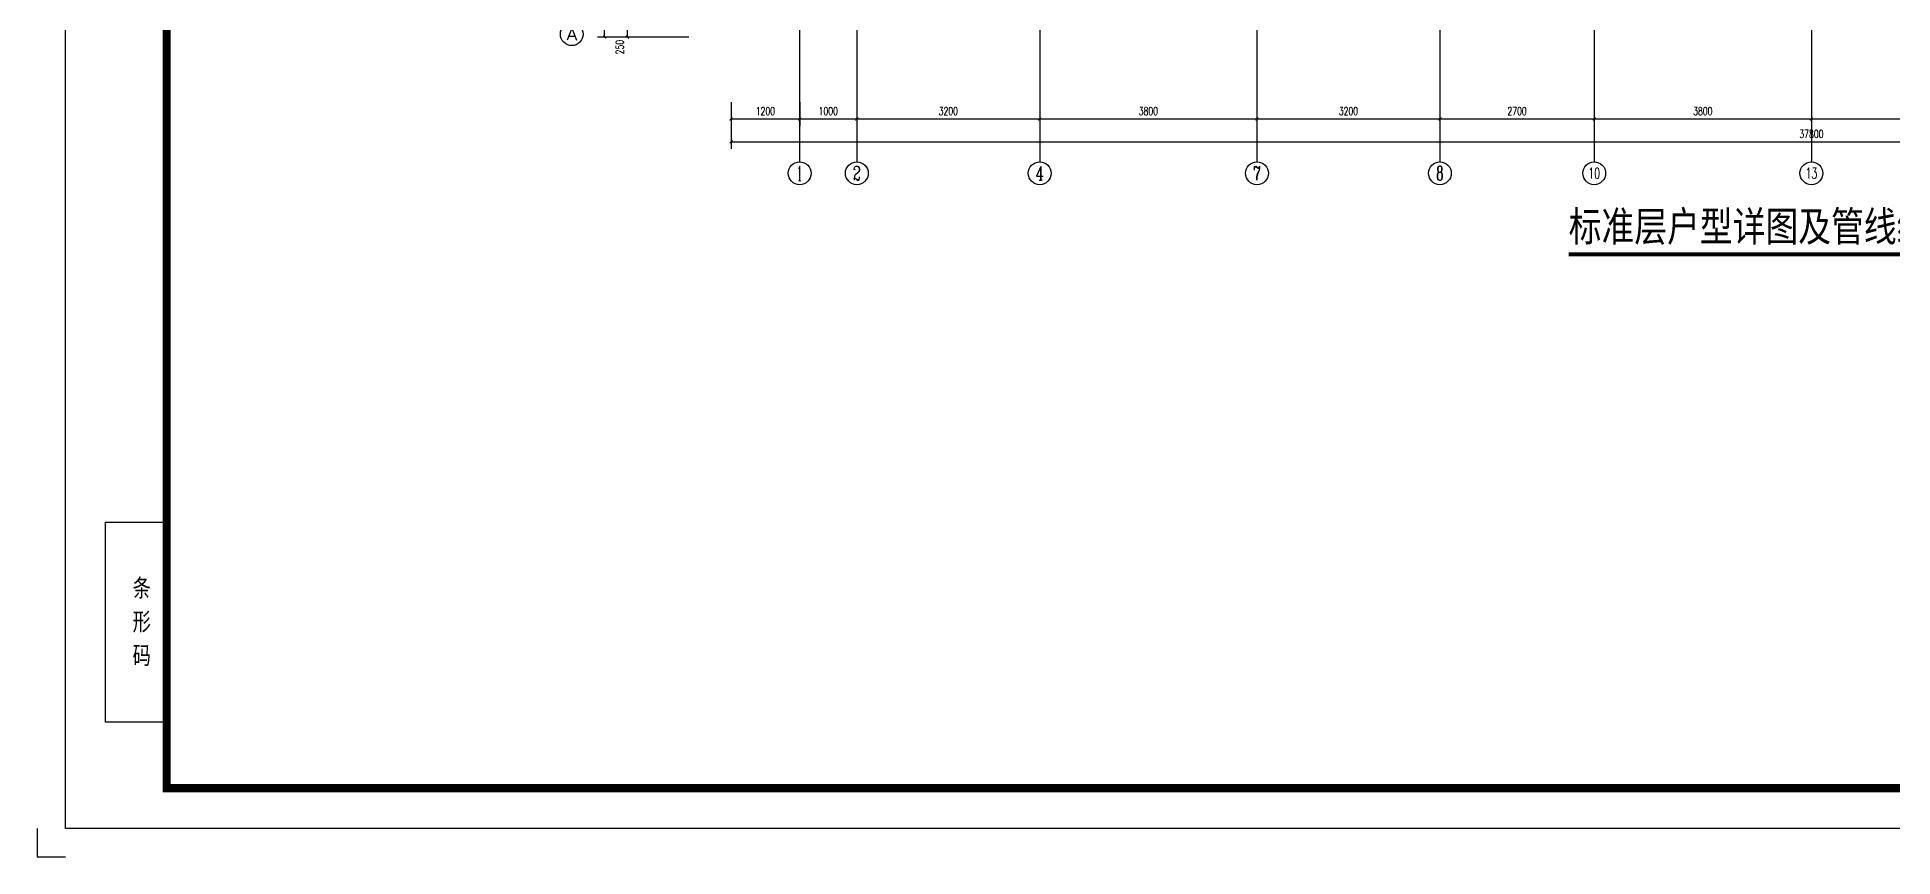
# Model space of a CAD drawing. Extents: x 174844 to 235370, y 408491 to 451532.
# Drawn here: x 174844 to 207309, y 408491 to 422839 of the extents above; entities that cross this region are included whole.
import ezdxf
from ezdxf.enums import TextEntityAlignment as Align

# ---------------------------------------------------------------- set-up
doc = ezdxf.new("R2010")
doc.units = 0
doc.header["$LTSCALE"] = 10
doc.header["$MEASUREMENT"] = 0
doc.linetypes.add('DOTE', pattern=[2.42, 2, -0.2, 0.02, -0.2])
for name, color, linetype in [('AXIS', 3, 'Continuous'), ('AXIS_TEXT', 7, 'Continuous'), ('DIM_SYMB', 3, 'Continuous'), ('DOTE', 24, 'DOTE'), ('PUB_TEXT', 7, 'Continuous'), ('PUB_TITLE', 4, 'Continuous')]:
    doc.layers.add(name, color=color, linetype=linetype)
doc.layers.add('条形码', color=7, linetype='Continuous', plot=False)
doc.styles.add('-黑体', font='simhei.ttf', dxfattribs={"width": 0.8})
doc.styles.add('_TCH_AXIS', font='COMPLEX', dxfattribs={"bigfont": 'GBCBIG'})
doc.styles.add('A_AXIS', font='COMPLEX', dxfattribs={"width": 0.8, "bigfont": 'HZ'})
doc.styles.add('A_DIM_T3', font='SIMPLEX', dxfattribs={"width": 0.7, "bigfont": 'HZ'})
doc.styles.add('COMPLEX', font='COMPLEX')
doc.styles.add('HZ(TK)', font='txt.shx', dxfattribs={"width": 0.9, "bigfont": 'hztxt.shx'})
doc.dimstyles.new('_TCH_ARCH&&50', dxfattribs={"dimtxt": 140, "dimasz": 50, "dimexe": 125, "dimexo": 150, "dimgap": 67.5, "dimtad": 1, "dimdec": 0, "dimzin": 0, "dimdsep": 46, "dimtxsty": 'A_DIM_T3', "dimblk": 'ARCHTICK', "dimcen": 0.09, "dimclrt": 7, "dimazin": 2, "dimtfac": 1, "dimtdec": 0, "dimtix": 1, "dimtmove": 2, "dimatfit": 3, "dimfxl": 1, "dimtolj": 1, "dimtzin": 0, "dimarcsym": 0})

# ---------------------------------------------------------------- blocks, each defined once
blk = doc.blocks.new('tk')
blk.add_lwpolyline([(2269241, 1644275), (2353341, 1644275), (2353341, 1584875), (2269241, 1584875)], close=True)
at = {"const_width": 200}
blk.add_lwpolyline([(2271741, 1585875), (2352341, 1585875), (2352341, 1643275), (2271741, 1643275)], close=True, dxfattribs=at)
blk.add_lwpolyline([(2268541, 1584875), (2268541, 1584175), (2269241, 1584175)])
at = {"layer": '条形码'}
blk.add_lwpolyline([(2271741, 1587504), (2270234, 1587504), (2270234, 1592447), (2271741, 1592447)], close=True, dxfattribs=at)
at = {"layer": '条形码', "insert": (2271126, 1589975), "char_height": 500, "width": 1228.19, "attachment_point": 5, "style": 'HZ(TK)'}
blk.add_mtext('条\\P形\\P码', dxfattribs=at)
blk = doc.blocks.new('_ArchTick')
at = {"color": 0, "linetype": 'ByBlock', "const_width": 0.4}
blk.add_lwpolyline([(-0.5, -0.5), (0.5, 0.5)], dxfattribs=at)
blk = doc.blocks.new('*D357')
at = {"layer": 'AXIS', "color": 0, "lineweight": -2, "transparency": 16777216}
for p, q in [((186984, 421702), (186984, 421281)), ((186984, 421406), (188184, 421406)), ((188184, 421702), (188184, 421281))]:
    blk.add_line(p, q, dxfattribs=at)
at = {"layer": 'Defpoints', "color": 0, "transparency": 16777216}
for p in [(186984, 421852), (188184, 421852), (188184, 421406)]:
    blk.add_point(p, dxfattribs=at)
at = {"layer": 'AXIS', "color": 0, "lineweight": -2, "transparency": 16777216, "xscale": 50, "yscale": 50, "zscale": 50, "rotation": 180}
blk.add_blockref('_ArchTick', (186984, 421406), dxfattribs=at)
at = {"layer": 'AXIS', "color": 0, "lineweight": -2, "transparency": 16777216, "xscale": 50, "yscale": 50, "zscale": 50}
blk.add_blockref('_ArchTick', (188184, 421406), dxfattribs=at)
at = {"layer": 'AXIS', "color": 7, "transparency": 16777216, "insert": (187584, 421544), "char_height": 140, "attachment_point": 5, "style": 'A_DIM_T3'}
blk.add_mtext('\\A1;1200', dxfattribs=at)
blk = doc.blocks.new('*D358')
at = {"layer": 'AXIS', "color": 0, "lineweight": -2, "transparency": 16777216}
for p, q in [((188184, 421702), (188184, 421281)), ((188184, 421406), (189184, 421406)), ((189184, 421702), (189184, 421281))]:
    blk.add_line(p, q, dxfattribs=at)
at = {"layer": 'Defpoints', "color": 0, "transparency": 16777216}
for p in [(188184, 421852), (189184, 421852), (189184, 421406)]:
    blk.add_point(p, dxfattribs=at)
at = {"layer": 'AXIS', "color": 0, "lineweight": -2, "transparency": 16777216, "xscale": 50, "yscale": 50, "zscale": 50, "rotation": 180}
blk.add_blockref('_ArchTick', (188184, 421406), dxfattribs=at)
at = {"layer": 'AXIS', "color": 0, "lineweight": -2, "transparency": 16777216, "xscale": 50, "yscale": 50, "zscale": 50}
blk.add_blockref('_ArchTick', (189184, 421406), dxfattribs=at)
at = {"layer": 'AXIS', "color": 7, "transparency": 16777216, "insert": (188684, 421544), "char_height": 140, "attachment_point": 5, "style": 'A_DIM_T3'}
blk.add_mtext('\\A1;1000', dxfattribs=at)
blk = doc.blocks.new('*D359')
at = {"layer": 'AXIS', "color": 0, "lineweight": -2, "transparency": 16777216}
for p, q in [((189184, 421702), (189184, 421281)), ((189184, 421406), (192384, 421406)), ((192384, 421702), (192384, 421281))]:
    blk.add_line(p, q, dxfattribs=at)
at = {"layer": 'Defpoints', "color": 0, "transparency": 16777216}
for p in [(189184, 421852), (192384, 421852), (192384, 421406)]:
    blk.add_point(p, dxfattribs=at)
at = {"layer": 'AXIS', "color": 0, "lineweight": -2, "transparency": 16777216, "xscale": 50, "yscale": 50, "zscale": 50, "rotation": 180}
blk.add_blockref('_ArchTick', (189184, 421406), dxfattribs=at)
at = {"layer": 'AXIS', "color": 0, "lineweight": -2, "transparency": 16777216, "xscale": 50, "yscale": 50, "zscale": 50}
blk.add_blockref('_ArchTick', (192384, 421406), dxfattribs=at)
at = {"layer": 'AXIS', "color": 7, "transparency": 16777216, "insert": (190784, 421544), "char_height": 140, "attachment_point": 5, "style": 'A_DIM_T3'}
blk.add_mtext('\\A1;3200', dxfattribs=at)
blk = doc.blocks.new('*D360')
at = {"layer": 'AXIS', "color": 0, "lineweight": -2, "transparency": 16777216}
for p, q in [((192384, 421702), (192384, 421281)), ((192384, 421406), (196184, 421406)), ((196184, 421702), (196184, 421281))]:
    blk.add_line(p, q, dxfattribs=at)
at = {"layer": 'Defpoints', "color": 0, "transparency": 16777216}
for p in [(192384, 421852), (196184, 421852), (196184, 421406)]:
    blk.add_point(p, dxfattribs=at)
at = {"layer": 'AXIS', "color": 0, "lineweight": -2, "transparency": 16777216, "xscale": 50, "yscale": 50, "zscale": 50, "rotation": 180}
blk.add_blockref('_ArchTick', (192384, 421406), dxfattribs=at)
at = {"layer": 'AXIS', "color": 0, "lineweight": -2, "transparency": 16777216, "xscale": 50, "yscale": 50, "zscale": 50}
blk.add_blockref('_ArchTick', (196184, 421406), dxfattribs=at)
at = {"layer": 'AXIS', "color": 7, "transparency": 16777216, "insert": (194284, 421544), "char_height": 140, "attachment_point": 5, "style": 'A_DIM_T3'}
blk.add_mtext('\\A1;3800', dxfattribs=at)
blk = doc.blocks.new('*D361')
at = {"layer": 'AXIS', "color": 0, "lineweight": -2, "transparency": 16777216}
for p, q in [((196184, 421702), (196184, 421281)), ((196184, 421406), (199384, 421406)), ((199384, 421702), (199384, 421281))]:
    blk.add_line(p, q, dxfattribs=at)
at = {"layer": 'Defpoints', "color": 0, "transparency": 16777216}
for p in [(196184, 421852), (199384, 421852), (199384, 421406)]:
    blk.add_point(p, dxfattribs=at)
at = {"layer": 'AXIS', "color": 0, "lineweight": -2, "transparency": 16777216, "xscale": 50, "yscale": 50, "zscale": 50, "rotation": 180}
blk.add_blockref('_ArchTick', (196184, 421406), dxfattribs=at)
at = {"layer": 'AXIS', "color": 0, "lineweight": -2, "transparency": 16777216, "xscale": 50, "yscale": 50, "zscale": 50}
blk.add_blockref('_ArchTick', (199384, 421406), dxfattribs=at)
at = {"layer": 'AXIS', "color": 7, "transparency": 16777216, "insert": (197784, 421544), "char_height": 140, "attachment_point": 5, "style": 'A_DIM_T3'}
blk.add_mtext('\\A1;3200', dxfattribs=at)
blk = doc.blocks.new('*D362')
at = {"layer": 'AXIS', "color": 0, "lineweight": -2, "transparency": 16777216}
for p, q in [((199384, 421702), (199384, 421281)), ((199384, 421406), (202084, 421406)), ((202084, 421702), (202084, 421281))]:
    blk.add_line(p, q, dxfattribs=at)
at = {"layer": 'Defpoints', "color": 0, "transparency": 16777216}
for p in [(199384, 421852), (202084, 421852), (202084, 421406)]:
    blk.add_point(p, dxfattribs=at)
at = {"layer": 'AXIS', "color": 0, "lineweight": -2, "transparency": 16777216, "xscale": 50, "yscale": 50, "zscale": 50, "rotation": 180}
blk.add_blockref('_ArchTick', (199384, 421406), dxfattribs=at)
at = {"layer": 'AXIS', "color": 0, "lineweight": -2, "transparency": 16777216, "xscale": 50, "yscale": 50, "zscale": 50}
blk.add_blockref('_ArchTick', (202084, 421406), dxfattribs=at)
at = {"layer": 'AXIS', "color": 7, "transparency": 16777216, "insert": (200734, 421544), "char_height": 140, "attachment_point": 5, "style": 'A_DIM_T3'}
blk.add_mtext('\\A1;2700', dxfattribs=at)
blk = doc.blocks.new('*D363')
at = {"layer": 'AXIS', "color": 0, "lineweight": -2, "transparency": 16777216}
for p, q in [((202084, 421702), (202084, 421281)), ((202084, 421406), (205884, 421406)), ((205884, 421702), (205884, 421281))]:
    blk.add_line(p, q, dxfattribs=at)
at = {"layer": 'Defpoints', "color": 0, "transparency": 16777216}
for p in [(202084, 421852), (205884, 421852), (205884, 421406)]:
    blk.add_point(p, dxfattribs=at)
at = {"layer": 'AXIS', "color": 0, "lineweight": -2, "transparency": 16777216, "xscale": 50, "yscale": 50, "zscale": 50, "rotation": 180}
blk.add_blockref('_ArchTick', (202084, 421406), dxfattribs=at)
at = {"layer": 'AXIS', "color": 0, "lineweight": -2, "transparency": 16777216, "xscale": 50, "yscale": 50, "zscale": 50}
blk.add_blockref('_ArchTick', (205884, 421406), dxfattribs=at)
at = {"layer": 'AXIS', "color": 7, "transparency": 16777216, "insert": (203984, 421544), "char_height": 140, "attachment_point": 5, "style": 'A_DIM_T3'}
blk.add_mtext('\\A1;3800', dxfattribs=at)
blk = doc.blocks.new('*D364')
at = {"layer": 'AXIS', "color": 0, "lineweight": -2, "transparency": 16777216}
for p, q in [((205884, 421702), (205884, 421281)), ((205884, 421406), (209684, 421406)), ((209684, 421702), (209684, 421281))]:
    blk.add_line(p, q, dxfattribs=at)
at = {"layer": 'Defpoints', "color": 0, "transparency": 16777216}
for p in [(205884, 421852), (209684, 421852), (209684, 421406)]:
    blk.add_point(p, dxfattribs=at)
at = {"layer": 'AXIS', "color": 0, "lineweight": -2, "transparency": 16777216, "xscale": 50, "yscale": 50, "zscale": 50, "rotation": 180}
blk.add_blockref('_ArchTick', (205884, 421406), dxfattribs=at)
at = {"layer": 'AXIS', "color": 0, "lineweight": -2, "transparency": 16777216, "xscale": 50, "yscale": 50, "zscale": 50}
blk.add_blockref('_ArchTick', (209684, 421406), dxfattribs=at)
at = {"layer": 'AXIS', "color": 7, "transparency": 16777216, "insert": (207784, 421544), "char_height": 140, "attachment_point": 5, "style": 'A_DIM_T3'}
blk.add_mtext('\\A1;3800', dxfattribs=at)
blk = doc.blocks.new('*D371')
at = {"layer": 'AXIS', "color": 0, "lineweight": -2, "transparency": 16777216}
for p, q in [((186984, 421702), (186984, 420881)), ((224784, 421702), (224784, 420881)), ((186984, 421006), (224784, 421006))]:
    blk.add_line(p, q, dxfattribs=at)
at = {"layer": 'Defpoints', "color": 0, "transparency": 16777216}
for p in [(186984, 421852), (224784, 421852), (224784, 421006)]:
    blk.add_point(p, dxfattribs=at)
at = {"layer": 'AXIS', "color": 0, "lineweight": -2, "transparency": 16777216, "xscale": 50, "yscale": 50, "zscale": 50, "rotation": 180}
blk.add_blockref('_ArchTick', (186984, 421006), dxfattribs=at)
at = {"layer": 'AXIS', "color": 0, "lineweight": -2, "transparency": 16777216, "xscale": 50, "yscale": 50, "zscale": 50}
blk.add_blockref('_ArchTick', (224784, 421006), dxfattribs=at)
at = {"layer": 'AXIS', "color": 7, "transparency": 16777216, "insert": (205884, 421144), "char_height": 140, "attachment_point": 5, "style": 'A_DIM_T3'}
blk.add_mtext('\\A1;37800', dxfattribs=at)
blk = doc.blocks.new('*D390')
at = {"layer": 'AXIS', "color": 0, "lineweight": -2, "transparency": 16777216}
for p, q in [((186247, 423090), (185047, 423090)), ((185172, 422840), (185172, 423090)), ((186247, 422840), (185047, 422840))]:
    blk.add_line(p, q, dxfattribs=at)
at = {"layer": 'Defpoints', "color": 0, "transparency": 16777216}
for p in [(185172, 423090), (186397, 423090), (186397, 422840)]:
    blk.add_point(p, dxfattribs=at)
at = {"layer": 'AXIS', "color": 0, "lineweight": -2, "transparency": 16777216, "xscale": 50, "yscale": 50, "zscale": 50}
for p, rotation in [((185172, 423090), 90), ((185172, 422840), 270)]:
    blk.add_blockref('_ArchTick', p, dxfattribs=dict(at, rotation=rotation))
at = {"layer": 'AXIS', "color": 7, "transparency": 16777216, "insert": (185035, 422664), "char_height": 140, "attachment_point": 5, "rotation": 90, "style": 'A_DIM_T3'}
blk.add_mtext('\\A1;250', dxfattribs=at)
blk = doc.blocks.new('*D403')
at = {"layer": 'AXIS', "color": 0, "lineweight": -2, "transparency": 16777216}
for p, q in [((186247, 439940), (184647, 439940)), ((184772, 422840), (184772, 439940)), ((186247, 422840), (184647, 422840))]:
    blk.add_line(p, q, dxfattribs=at)
at = {"layer": 'Defpoints', "color": 0, "transparency": 16777216}
for p in [(184772, 439940), (186397, 439940), (186397, 422840)]:
    blk.add_point(p, dxfattribs=at)
at = {"layer": 'AXIS', "color": 0, "lineweight": -2, "transparency": 16777216, "xscale": 50, "yscale": 50, "zscale": 50}
for p, rotation in [((184772, 439940), 90), ((184772, 422840), 270)]:
    blk.add_blockref('_ArchTick', p, dxfattribs=dict(at, rotation=rotation))
at = {"layer": 'AXIS', "color": 7, "transparency": 16777216, "insert": (184635, 431390), "char_height": 140, "attachment_point": 5, "rotation": 90, "style": 'A_DIM_T3'}
blk.add_mtext('\\A1;17100', dxfattribs=at)
blk = doc.blocks.new('_AXISO')
blk.add_circle((0, 0), 0.5)
at = {"layer": 'AXIS_TEXT', "style": 'COMPLEX', "width": 1.041667}
blk.add_attdef('A', text='', height=0.56, dxfattribs=at).set_placement((-0.25, -0.28), (0.25, -0.28), align=Align.FIT)

msp = doc.modelspace()

# ---------------------------------------------------------------- linework, layer by layer
at = {"layer": 'AXIS'}
for p, q in [((188183.8, 421852.1), (188183.8, 420656.4)), ((189183.8, 421852.1), (189183.8, 420656.4)), ((192383.8, 421852.1), (192383.8, 420656.4)), ((196183.8, 421852.1), (196183.8, 420656.4)), ((199383.8, 421852.1), (199383.8, 420656.4)), ((202083.8, 421852.1), (202083.8, 420656.4)), ((205883.8, 421852.1), (205883.8, 420656.4))]:
    msp.add_line(p, q, dxfattribs=at)
at = {"layer": 'DIM_SYMB', "const_width": 70}
msp.add_lwpolyline([(201637.3, 419035.1), (208995.8, 419035.1)], dxfattribs=at)
at = {"layer": 'DOTE', "ltscale": 0.5}
for p, q in [((188183.8, 440760), (188183.8, 421852.1)), ((202083.8, 440760), (202083.8, 421852.1)), ((192383.8, 433090.4), (192383.8, 421852.1)), ((196183.8, 433090.4), (196183.8, 421852.1)), ((205883.8, 433090.4), (205883.8, 421852.1)), ((199383.8, 430390.4), (199383.8, 421852.1)), ((189183.8, 428590.4), (189183.8, 421852.1))]:
    msp.add_line(p, q, dxfattribs=at)

# ---------------------------------------------------------------- block references
at = {"layer": 'AXIS'}
ref = msp.add_blockref('_AXISO', (184197.3, 422890.4), dxfattribs=dict(at, xscale=400, yscale=400, zscale=400))
ref.add_attrib('A', 'A', dxfattribs={"layer": 'AXIS_TEXT', "height": 212.6, "style": '_TCH_AXIS'}).set_placement((184106.2, 422784.1), (184288.4, 422784.1), align=Align.FIT)
ref = msp.add_blockref('_AXISO', (188183.8, 420456.4), dxfattribs=dict(at, xscale=400, yscale=400, zscale=400))
ref.add_attrib('A', '1', dxfattribs={"layer": 'AXIS_TEXT', "height": 264.9, "style": 'A_AXIS'}).set_placement((188138.4, 420324), (188229.2, 420324), align=Align.FIT)
ref = msp.add_blockref('_AXISO', (189183.8, 420456.4), dxfattribs=dict(at, xscale=400, yscale=400, zscale=400))
ref.add_attrib('A', '2', dxfattribs={"layer": 'AXIS_TEXT', "height": 247.1, "style": 'A_AXIS'}).set_placement((189117.9, 420332.9), (189249.7, 420332.9), align=Align.FIT)
ref = msp.add_blockref('_AXISO', (192383.8, 420456.4), dxfattribs=dict(at, xscale=400, yscale=400, zscale=400))
ref.add_attrib('A', '4', dxfattribs={"layer": 'AXIS_TEXT', "height": 239.1, "style": 'A_AXIS'}).set_placement((192310.9, 420336.9), (192456.6, 420336.9), align=Align.FIT)
ref = msp.add_blockref('_AXISO', (196183.8, 420456.4), dxfattribs=dict(at, xscale=400, yscale=400, zscale=400))
ref.add_attrib('A', '7', dxfattribs={"layer": 'AXIS_TEXT', "height": 247.1, "style": 'A_AXIS'}).set_placement((196117.9, 420332.9), (196249.7, 420332.9), align=Align.FIT)
ref = msp.add_blockref('_AXISO', (199383.8, 420456.4), dxfattribs=dict(at, xscale=400, yscale=400, zscale=400))
ref.add_attrib('A', '8', dxfattribs={"layer": 'AXIS_TEXT', "height": 247.1, "style": 'A_AXIS'}).set_placement((199317.9, 420332.9), (199449.7, 420332.9), align=Align.FIT)
ref = msp.add_blockref('_AXISO', (202083.8, 420456.4), dxfattribs=dict(at, xscale=400, yscale=400, zscale=400))
ref.add_attrib('A', '10', dxfattribs={"layer": 'AXIS_TEXT', "height": 187.9, "style": 'A_AXIS'}).set_placement((201980, 420362.5), (202187.6, 420362.5), align=Align.FIT)
ref = msp.add_blockref('_AXISO', (205883.8, 420456.4), dxfattribs=dict(at, xscale=400, yscale=400, zscale=400))
ref.add_attrib('A', '13', dxfattribs={"layer": 'AXIS_TEXT', "height": 187.9, "style": 'A_AXIS'}).set_placement((205780, 420362.5), (205987.6, 420362.5), align=Align.FIT)
at = {"layer": 'PUB_TITLE', "xscale": 0.7079078182788161, "yscale": 0.7079078182788161, "zscale": 0.7079078182788161}
msp.add_blockref('tk', (-1431073.9, -712958.7), dxfattribs=at)

# ---------------------------------------------------------------- texts
at = {"layer": 'PUB_TEXT', "style": '-黑体', "width": 0.8}
msp.add_text('标准层户型详图及管线综合', height=525.738, dxfattribs=at).set_placement((201637.3, 419263.7))

# ---------------------------------------------------------------- dimensions: what is measured, and where the dimension line sits
at = {"layer": 'AXIS'}
for p1, p2, distance, picture, middle in [((186397.3, 422840.4), (186397.3, 439940.4), 1625, '*D403', (184634.8, 431390.4)), ((186983.8, 421852.1), (188183.8, 421852.1), -445.7, '*D357', (187583.8, 421543.9)), ((186983.8, 421852.1), (224783.8, 421852.1), -845.7, '*D371', (205883.8, 421143.9)), ((188183.8, 421852.1), (189183.8, 421852.1), -445.7, '*D358', (188683.8, 421543.9)), ((189183.8, 421852.1), (192383.8, 421852.1), -445.7, '*D359', (190783.8, 421543.9)), ((192383.8, 421852.1), (196183.8, 421852.1), -445.7, '*D360', (194283.8, 421543.9)), ((196183.8, 421852.1), (199383.8, 421852.1), -445.7, '*D361', (197783.8, 421543.9)), ((199383.8, 421852.1), (202083.8, 421852.1), -445.7, '*D362', (200733.8, 421543.9)), ((202083.8, 421852.1), (205883.8, 421852.1), -445.7, '*D363', (203983.8, 421543.9)), ((205883.8, 421852.1), (209683.8, 421852.1), -445.7, '*D364', (207783.8, 421543.9))]:
    dim = msp.add_aligned_dim(p1=p1, p2=p2, distance=distance, dimstyle='_TCH_ARCH&&50', dxfattribs=at)
    dim.commit()
    dim.dimension.update_dxf_attribs({"geometry": picture, "text_midpoint": middle})
dim = msp.add_linear_dim(base=(185172.3, 423090.4), p1=(186397.3, 422840.4), p2=(186397.3, 423090.4), angle=90, dimstyle='_TCH_ARCH&&50', dxfattribs=at)
dim.commit()
dim.dimension.update_dxf_attribs({"geometry": '*D390', "text_midpoint": (185034.8, 422664.4), "dimtype": 129})

doc.saveas('drawing.dxf')
